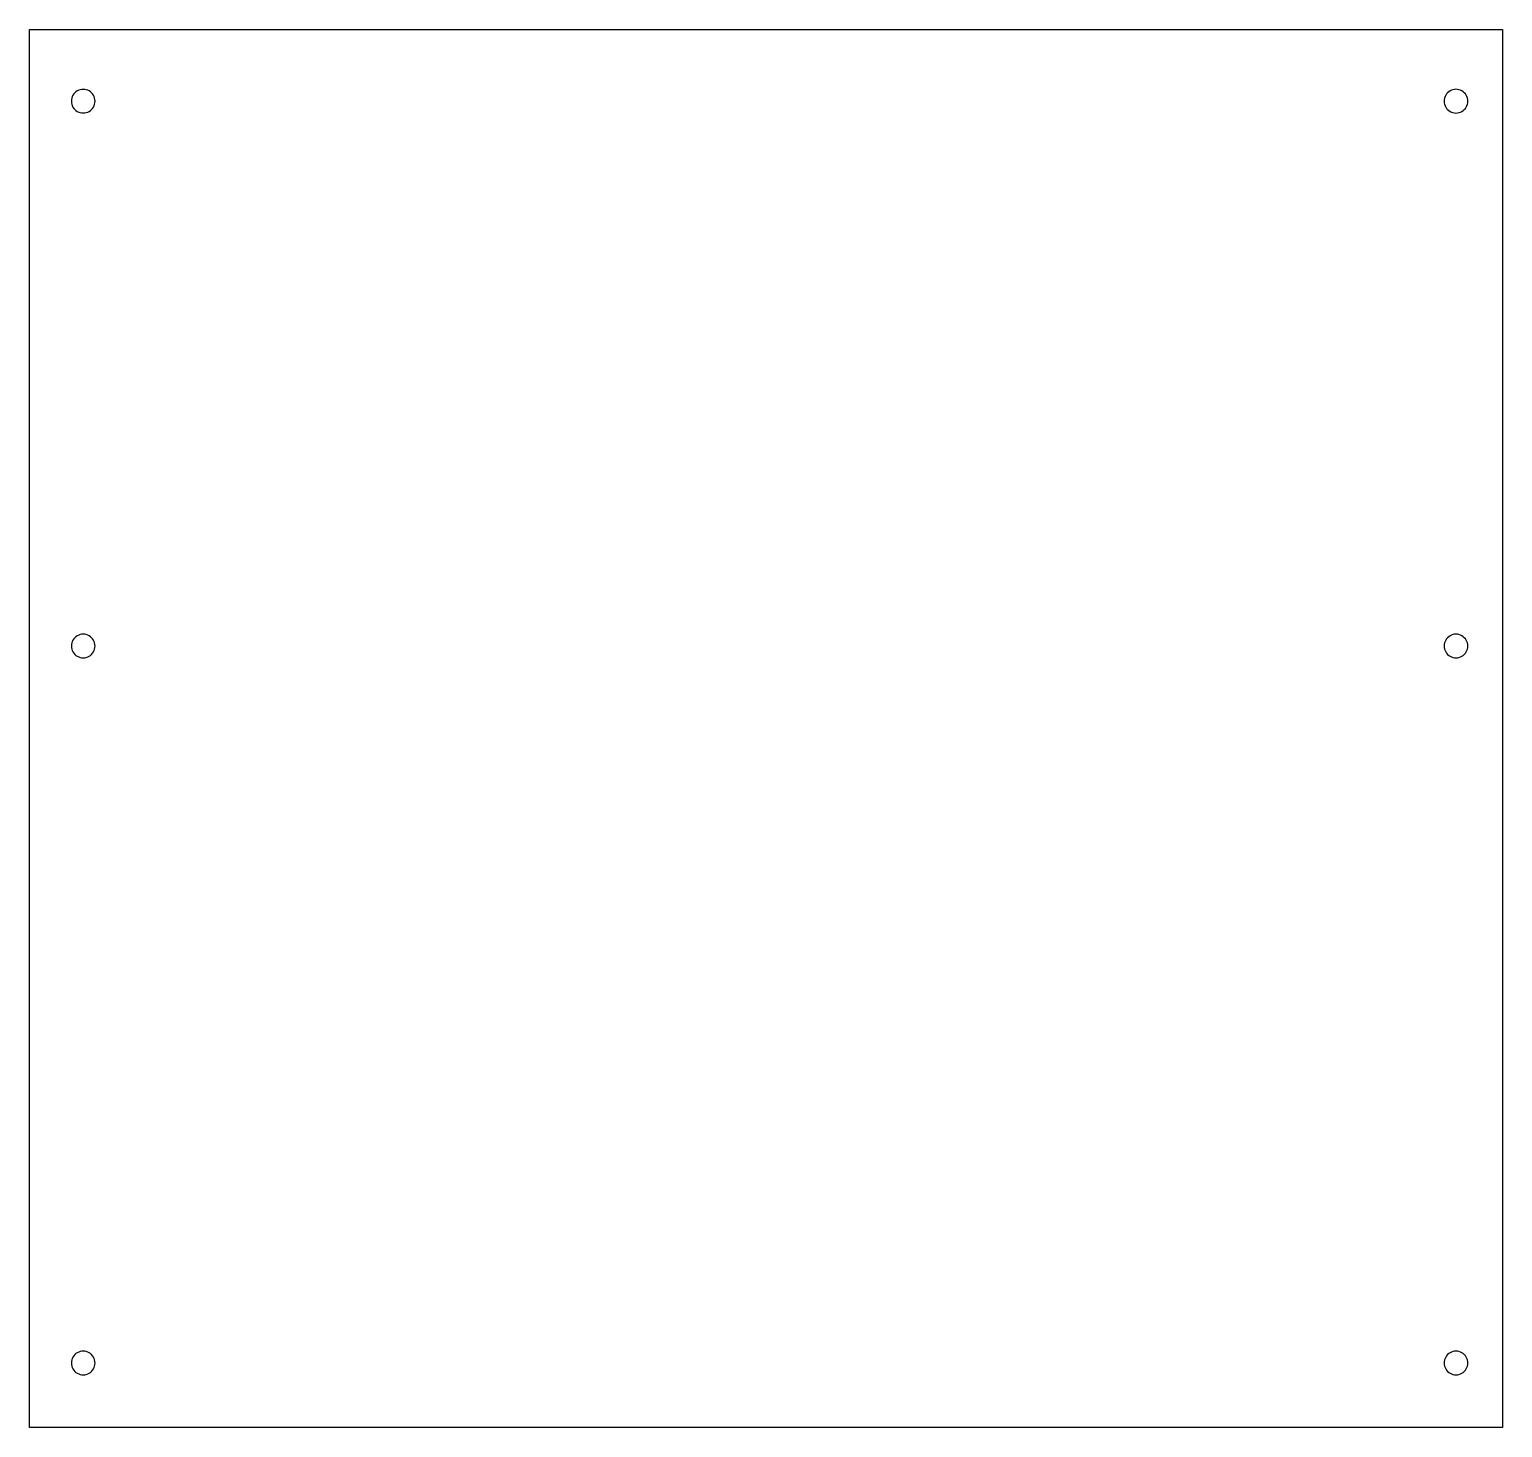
# Model space of a CAD drawing. Extents: x -142 to 63, y 185 to 380.
import ezdxf

# ---------------------------------------------------------------- set-up
doc = ezdxf.new("R2010")
doc.units = 0
doc.layers.add('Layer_1', color=7, linetype='CONTINUOUS')

msp = doc.modelspace()

# ---------------------------------------------------------------- linework, layer by layer
at = {"layer": 'Layer_1', "color": 7}
for p, q in [((-142.035, 185.17737), (-142.035, 380.177129)), ((-142.035, 380.177129), (63.488635, 380.177129)), ((63.488635, 380.177129), (63.488635, 185.17737)), ((-132.885012, 370.17714), (-132.885012, 370.17714)), ((58.63864, 370.17714), (58.63864, 370.17714)), ((-132.885012, 294.177237), (-132.885012, 294.177237)), ((58.63864, 294.177237), (58.63864, 294.177237)), ((-132.885012, 194.177373), (-132.885012, 194.177373)), ((58.63864, 194.177373), (58.63864, 194.177373)), ((63.488635, 185.17737), (-142.035, 185.17737))]:
    msp.add_line(p, q, dxfattribs=at)
for points in [[(-135.360008, 371.60608), (-135.87052, 371.311337), (-136.185007, 370.766628), (-136.185007, 370.17714)], [(-136.185007, 370.17714), (-136.185007, 369.587653), (-135.87052, 369.042944), (-135.360008, 368.7482)], [(-133.710011, 371.60608), (-134.220522, 371.900824), (-134.849497, 371.900824), (-135.360008, 371.60608)], [(-132.885012, 370.17714), (-132.885012, 370.766628), (-133.199499, 371.311337), (-133.710011, 371.60608)], [(-133.710011, 368.7482), (-133.199499, 369.042944), (-132.885012, 369.587653), (-132.885012, 370.17714)], [(56.163453, 371.606631), (55.652845, 371.31174), (55.338409, 370.766785), (55.338645, 370.17714)], [(55.338645, 370.17714), (55.338409, 369.587495), (55.652845, 369.04254), (56.163453, 368.747649)], [(57.813832, 371.606631), (57.303224, 371.901522), (56.674061, 371.901522), (56.163453, 371.606631)], [(58.63864, 370.17714), (58.638877, 370.766785), (58.32444, 371.31174), (57.813832, 371.606631)], [(57.813832, 368.747649), (58.32444, 369.04254), (58.638877, 369.587495), (58.63864, 370.17714)], [(-135.360008, 368.7482), (-134.849497, 368.453456), (-134.220522, 368.453456), (-133.710011, 368.7482)], [(56.163453, 368.747649), (56.674061, 368.452759), (57.303224, 368.452759), (57.813832, 368.747649)], [(-135.360008, 295.606177), (-135.87052, 295.311434), (-136.185007, 294.766725), (-136.185007, 294.177237)], [(-136.185007, 294.177237), (-136.185007, 293.58775), (-135.87052, 293.043041), (-135.360008, 292.748297)], [(-133.710011, 295.606177), (-134.220522, 295.900921), (-134.849497, 295.900921), (-135.360008, 295.606177)], [(-132.885012, 294.177237), (-132.885012, 294.766725), (-133.199499, 295.311434), (-133.710011, 295.606177)], [(-133.710011, 292.748297), (-133.199499, 293.043041), (-132.885012, 293.58775), (-132.885012, 294.177237)], [(56.163453, 295.606728), (55.652845, 295.311837), (55.338409, 294.766882), (55.338645, 294.177237)], [(55.338645, 294.177237), (55.338409, 293.587592), (55.652845, 293.042637), (56.163453, 292.747746)], [(57.813832, 295.606728), (57.303224, 295.901618), (56.674061, 295.901618), (56.163453, 295.606728)], [(58.63864, 294.177237), (58.638877, 294.766882), (58.32444, 295.311837), (57.813832, 295.606728)], [(57.813832, 292.747746), (58.32444, 293.042637), (58.638877, 293.587592), (58.63864, 294.177237)], [(-135.360008, 292.748297), (-134.849497, 292.453553), (-134.220522, 292.453553), (-133.710011, 292.748297)], [(56.163453, 292.747746), (56.674061, 292.452856), (57.303224, 292.452856), (57.813832, 292.747746)], [(-135.360008, 195.606313), (-135.87052, 195.311569), (-136.185007, 194.76686), (-136.185007, 194.177373)], [(-133.710011, 195.606313), (-134.220522, 195.901056), (-134.849497, 195.901056), (-135.360008, 195.606313)], [(-132.885012, 194.177373), (-132.885012, 194.76686), (-133.199499, 195.311569), (-133.710011, 195.606313)], [(56.163453, 195.606863), (55.652845, 195.311973), (55.338409, 194.767017), (55.338645, 194.177373)], [(57.813832, 195.606863), (57.303224, 195.901754), (56.674061, 195.901754), (56.163453, 195.606863)], [(58.63864, 194.177373), (58.638877, 194.767017), (58.32444, 195.311973), (57.813832, 195.606863)], [(-136.185007, 194.177373), (-136.185007, 193.587885), (-135.87052, 193.043176), (-135.360008, 192.748433)], [(-133.710011, 192.748433), (-133.199499, 193.043176), (-132.885012, 193.587885), (-132.885012, 194.177373)], [(55.338645, 194.177373), (55.338409, 193.587728), (55.652845, 193.042772), (56.163453, 192.747882)], [(57.813832, 192.747882), (58.32444, 193.042772), (58.638877, 193.587728), (58.63864, 194.177373)], [(-135.360008, 192.748433), (-134.849497, 192.453689), (-134.220522, 192.453689), (-133.710011, 192.748433)], [(56.163453, 192.747882), (56.674061, 192.452991), (57.303224, 192.452991), (57.813832, 192.747882)]]:
    msp.add_open_spline(points, degree=3, dxfattribs=at)

doc.saveas('drawing.dxf')
